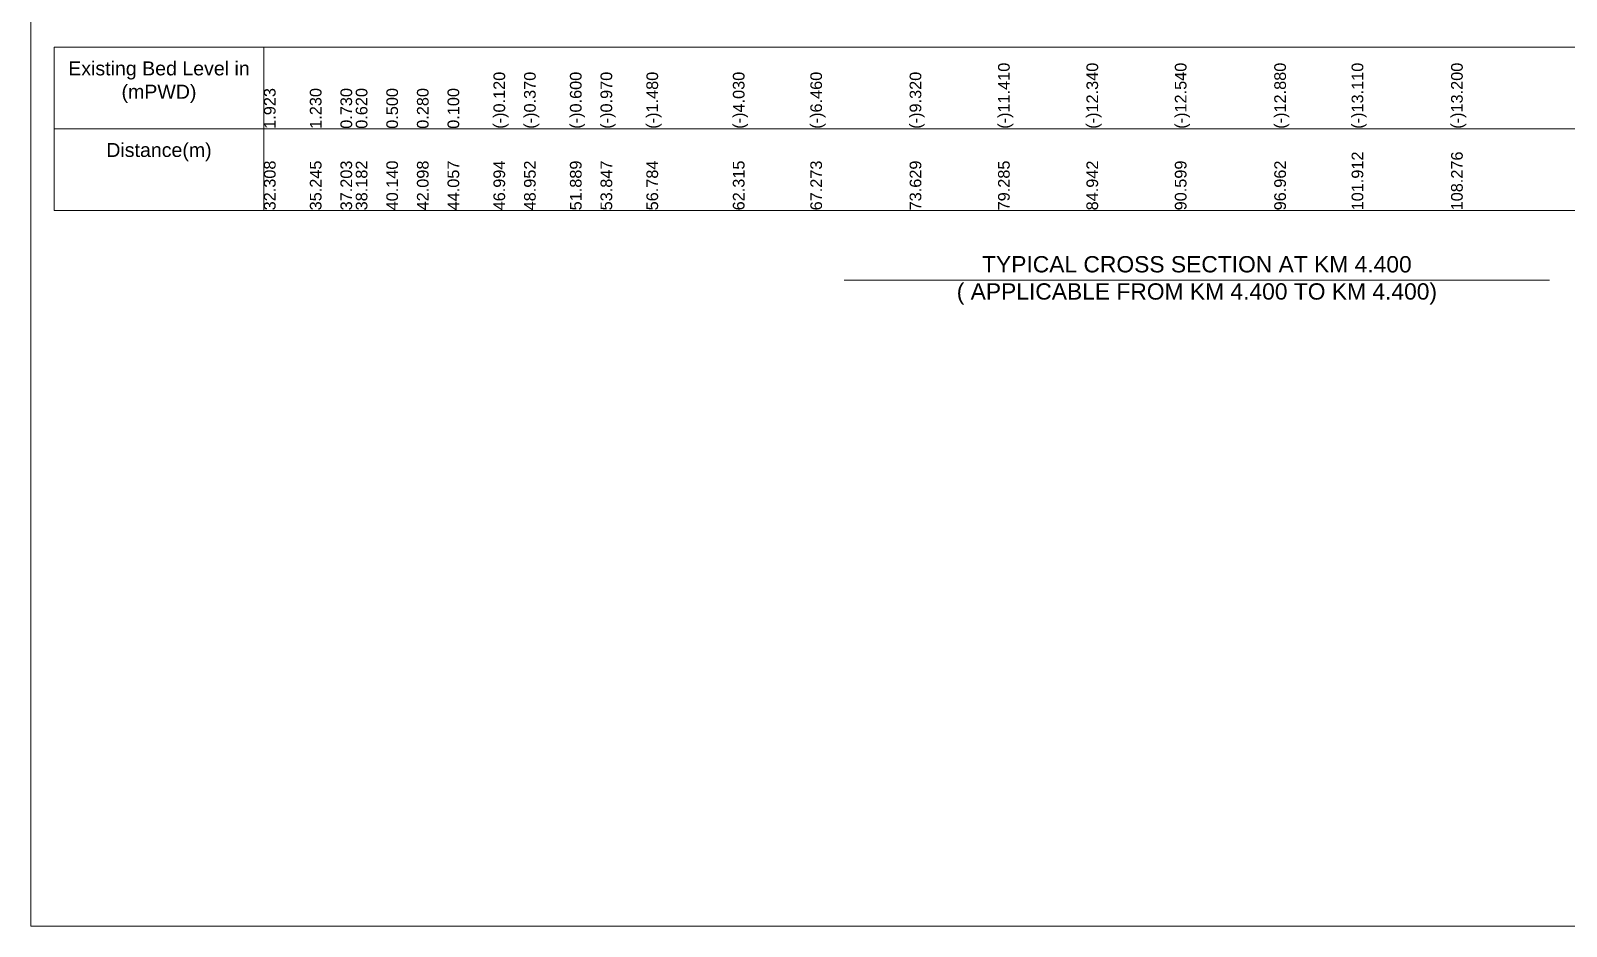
# Model space of a CAD drawing. Header units: inches. Extents: x 89000 to 845017, y -7071 to 0.
# Drawn here: x 805000 to 811584, y -7071 to -3229 of the extents above; entities that cross this region are included whole.
import ezdxf

# ---------------------------------------------------------------- set-up
doc = ezdxf.new("R2010")
doc.units = ezdxf.units.IN
doc.header["$LTSCALE"] = 7
doc.header["$MEASUREMENT"] = 0
for name, color, linetype, lineweight in [('Cross section Data Border', 7, 'Continuous', 9), ('Cross Section Labels', 7, 'Continuous', 9), ('Long Section Labels', 7, 'Continuous', 9)]:
    doc.layers.add(name, color=color, linetype=linetype, lineweight=lineweight)
doc.styles.get("Standard").update_dxf_attribs({"font": 'arial.ttf'})

msp = doc.modelspace()

# ---------------------------------------------------------------- linework, layer by layer
at = {"layer": 'Cross section Data Border'}
msp.add_lwpolyline([(805100, -3300), (813151.97366, -3300), (813151.97366, -4000), (805100, -4000)], close=True, dxfattribs=at)
for points in [[(806000, -3300), (806000, -4000)], [(805100, -3650), (813151.97366, -3650)]]:
    msp.add_lwpolyline(points, dxfattribs=at)
at = {"layer": 'Cross Section Labels'}
msp.add_lwpolyline([(805000, 0), (815000, 0), (815000, -7071), (805000, -7071)], close=True, dxfattribs=at)
msp.add_lwpolyline([(808488, -4300), (810000, -4300), (811512, -4300)], dxfattribs=at)

# ---------------------------------------------------------------- texts
at = {"layer": 'Cross section Data Border', "char_height": 60, "width": 800, "attachment_point": 5}
for s, insert in [('Existing Bed Level in (mPWD)', (805550, -3450)), ('Distance(m)', (805550, -3750))]:
    msp.add_mtext(s, dxfattribs=dict(at, insert=insert))
at = {"layer": 'Cross Section Labels', "insert": (810000, -4300), "char_height": 70, "attachment_point": 5}
msp.add_mtext('TYPICAL CROSS SECTION AT KM 4.400^J( APPLICABLE FROM KM 4.400 TO KM 4.400)', dxfattribs=at)
at = {"layer": 'Long Section Labels', "char_height": 50, "attachment_point": 1, "rotation": 90}
for s, insert in [('(-)0.120', (806983.93475, -3650)), ('(-)0.370', (807115.14435, -3650)), ('(-)0.600', (807311.913, -3650)), ('(-)0.970', (807443.1226, -3650)), ('(-)1.480', (807639.89125, -3650)), ('(-)4.030', (808010.47205, -3650)), ('(-)6.460', (808342.66498, -3650)), ('(-)9.320', (808768.47357, -3650)), ('(-)11.410', (809147.47615, -3650)), ('(-)12.340', (809526.47961, -3650)), ('(-)12.540', (809905.4838, -3650)), ('(-)12.880', (810331.81566, -3650)), ('(-)13.110', (810663.49384, -3650)), ('(-)13.110', (810663.49384, -3650)), ('(-)13.200', (811089.8318, -3650)), ('1.923', (806000, -3650)), ('1.230', (806196.76864, -3650)), ('0.730', (806327.97825, -3650)), ('0.620', (806393.58305, -3650)), ('0.500', (806524.74689, -3650)), ('0.280', (806655.9565, -3650)), ('0.100', (806787.1661, -3650)), ('101.912', (810663.49384, -4000)), ('108.276', (811089.8318, -4000)), ('32.308', (806000, -4000)), ('35.245', (806196.76864, -4000)), ('37.203', (806327.97825, -4000)), ('38.182', (806393.58305, -4000)), ('40.140', (806524.74689, -4000)), ('42.098', (806655.9565, -4000)), ('44.057', (806787.1661, -4000)), ('46.994', (806983.93475, -4000)), ('48.952', (807115.14435, -4000)), ('51.889', (807311.913, -4000)), ('53.847', (807443.1226, -4000)), ('56.784', (807639.89125, -4000)), ('62.315', (808010.47205, -4000)), ('67.273', (808342.66498, -4000)), ('73.629', (808768.47357, -4000)), ('79.285', (809147.47615, -4000)), ('84.942', (809526.47961, -4000)), ('90.599', (809905.4838, -4000)), ('96.962', (810331.81566, -4000))]:
    msp.add_mtext(s, dxfattribs=dict(at, insert=insert))

doc.saveas('drawing.dxf')
